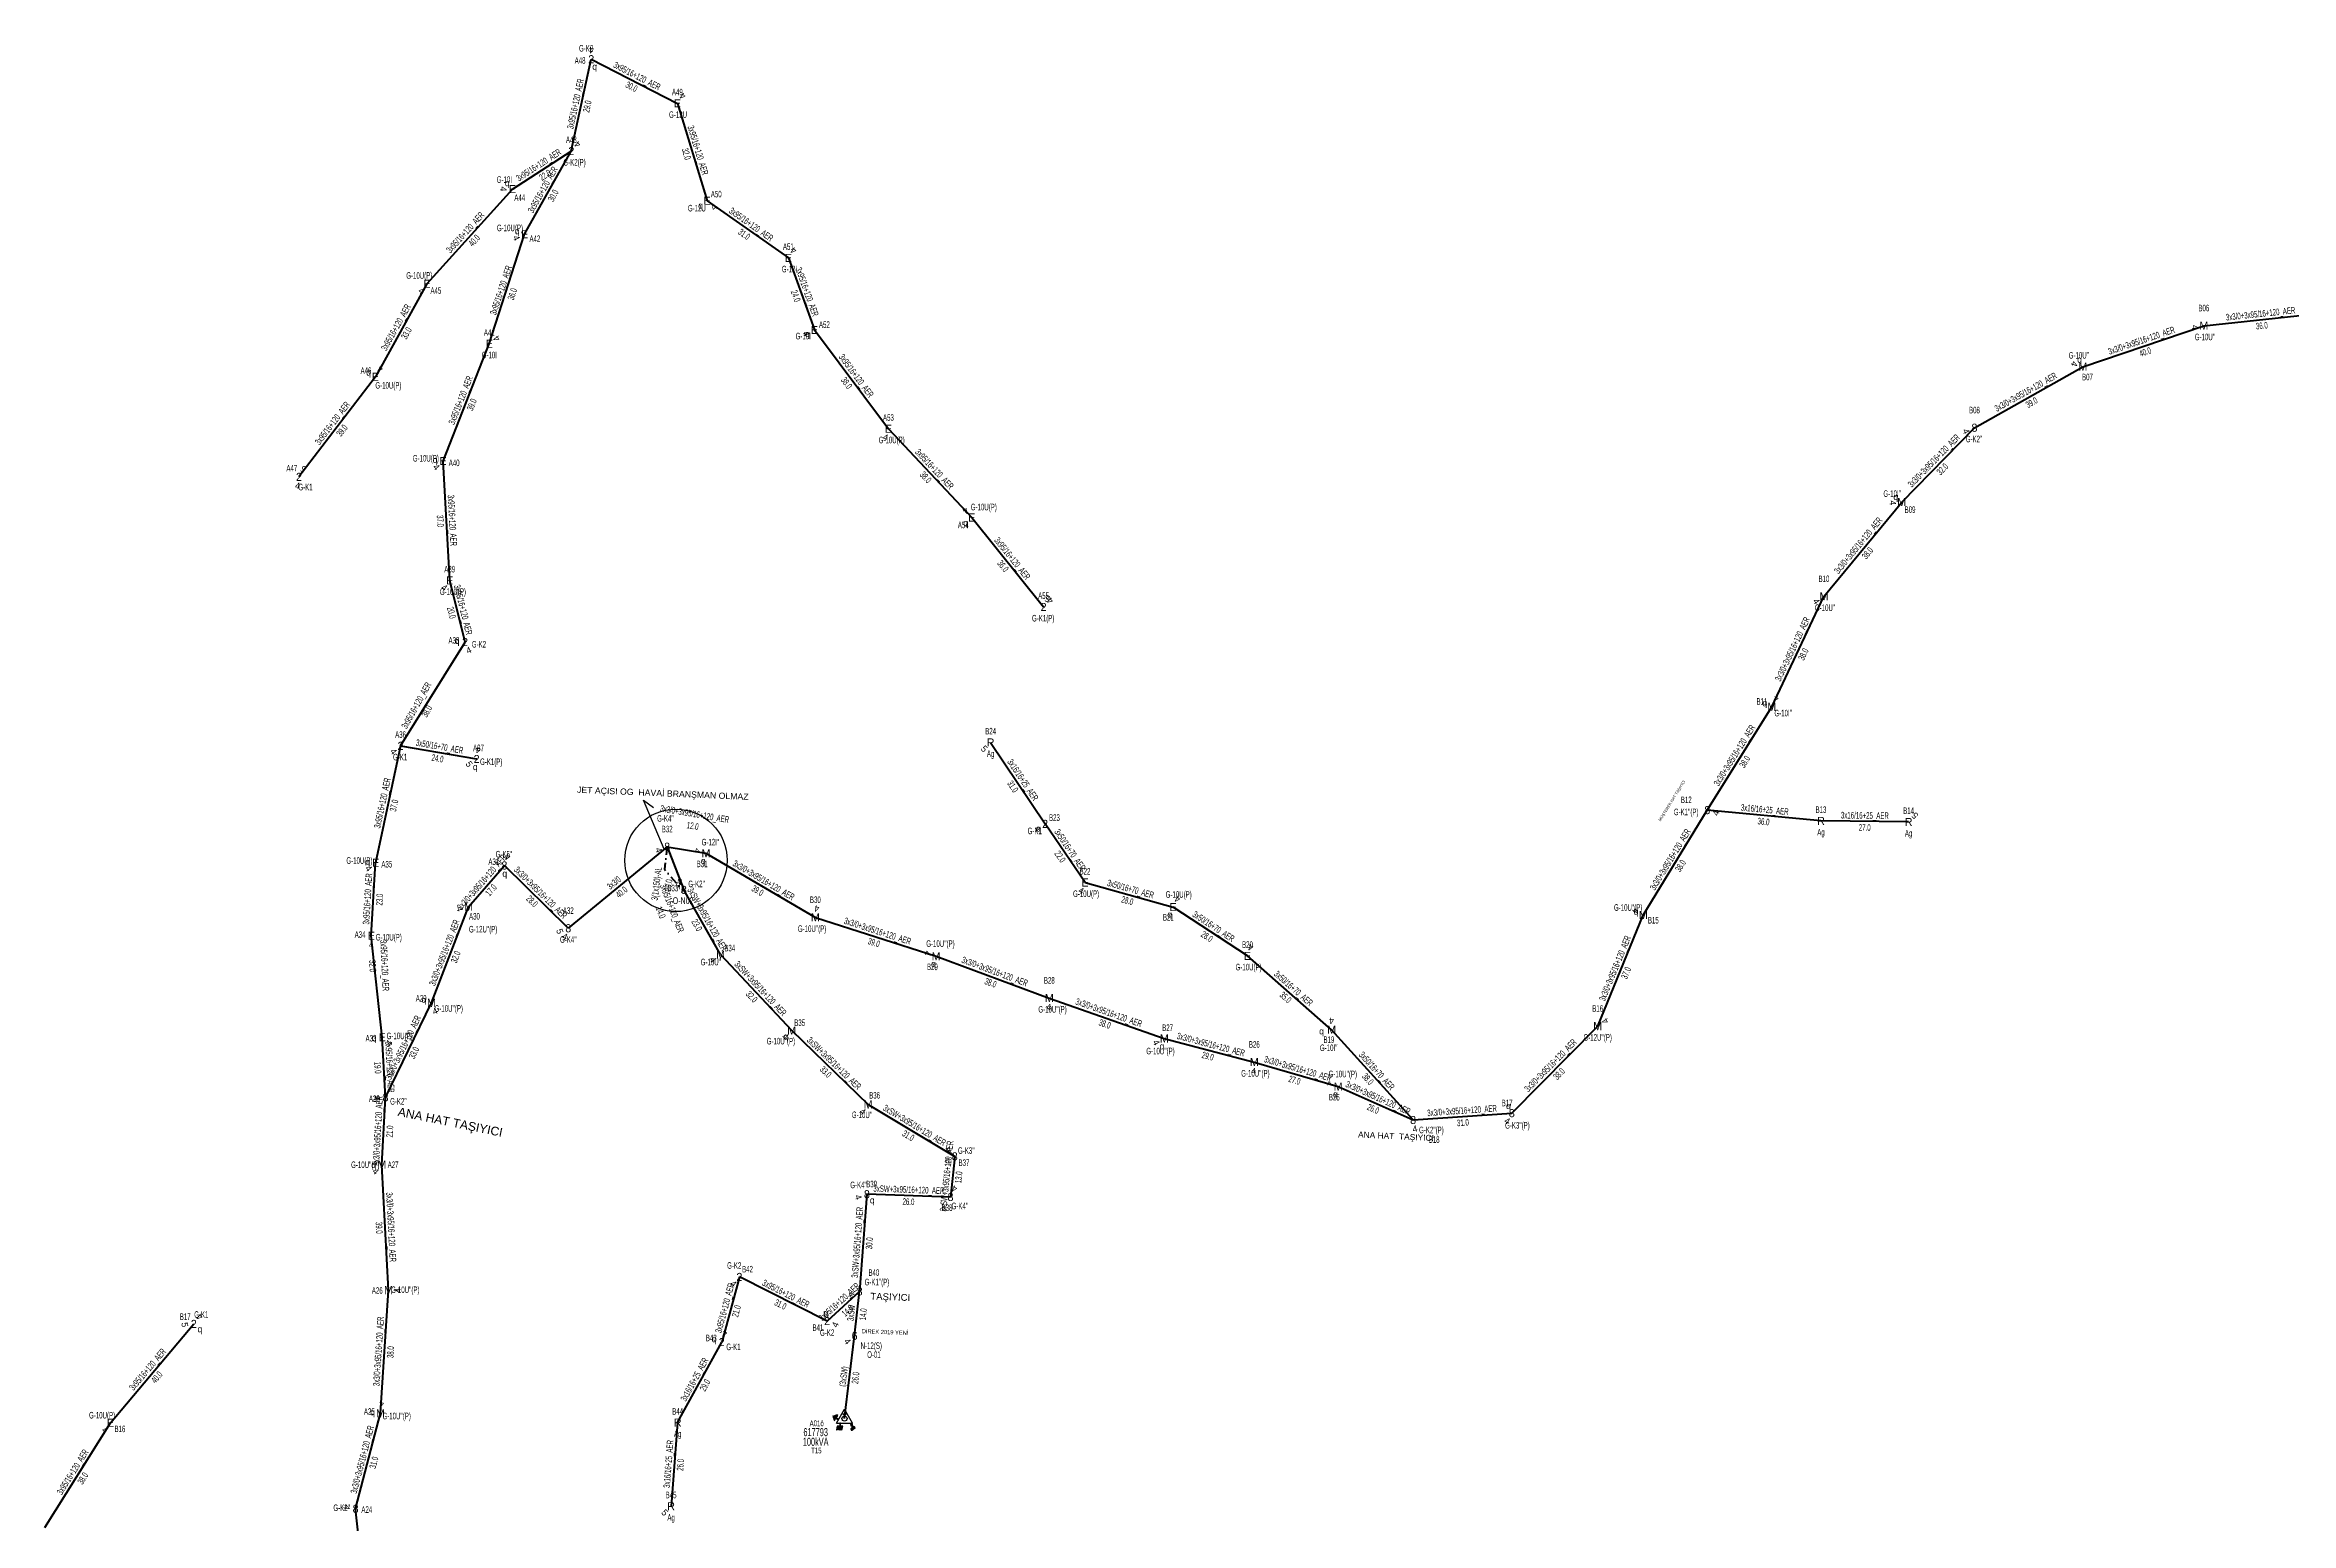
# Model space of a CAD drawing. Header units: millimetres. Extents: x 433713 to 438874, y 4028328 to 4034517.
# Drawn here: x 437471 to 438171, y 4033410 to 4033870 of the extents above; entities that cross this region are included whole.
import ezdxf
from ezdxf.enums import TextEntityAlignment as Align

# ---------------------------------------------------------------- set-up
doc = ezdxf.new("R2010")
doc.units = ezdxf.units.MM
doc.linetypes.add('DASHDOT', pattern=[5, 2.5, -1.25, 0, -1.25])
for name, color, linetype, lineweight in [('DIREK_AG_MEVCUT', 120, 'Continuous', 25), ('DIREK_AG_YENI', 108, 'Continuous', 25), ('DIREK_ENH_MEVCUT', 6, 'Continuous', 25), ('DIREK_OG_YENI', 10, 'Continuous', 25), ('HAT_AG_HAVAI_YENI', 3, 'Continuous', 50), ('HAT_OG_HAVAI_MEVCUT', 48, 'Continuous', 70), ('HAT_OG_HAVAI_YENI', 1, 'Continuous', 70), ('HAT_OG_YERALTI_YENI', 1, 'DASHDOT', 70), ('KULLANICI', 1, 'Continuous', 25), ('NODE_OG_MEVCUT', 5, 'Continuous', 25), ('TRAFO_MEVCUT', 5, 'Continuous', 30), ('TRAFO_TADILAT_BYSK', 5, 'Continuous', 30)]:
    doc.layers.add(name, color=color, linetype=linetype, lineweight=lineweight)
doc.styles.add('Direk', font='B_CAD')
doc.styles.get("Standard").update_dxf_attribs({"font": 'Arial'})

# ---------------------------------------------------------------- blocks, each defined once
blk = doc.blocks.new('MEV_DIREK_OZEL')
h = blk.add_hatch(color=32)
h.paths.add_polyline_path([(-2.12, 1), (-2.34, 1.12), (-3.29, -0.52), (-3.08, -0.65), (-2.65, 0.09), (-1.88, -0.36), (-1.78, -0.19), (-2.55, 0.26)])
h.paths.add_polyline_path([(-3.44, -0.15), (-3.31, -0.22), (-2.59, 1.01), (-2.72, 1.09)])
h.paths.add_polyline_path([(-3.52, 0.32), (-3.39, 0.24), (-3.03, 0.85), (-3.16, 0.92)])
h.paths.add_polyline_path([(-3.56, 0.84), (-3.64, 0.71), (-3.51, 0.63), (-3.43, 0.76)])
h.paths.add_polyline_path([(-1.49, -2.34), (-2.24, -2.34), (-2.5, -3.47), (-2.4, -3.47), (-2.19, -2.54), (-1.89, -2.54), (-2.1, -3.47), (-2, -3.47), (-1.79, -2.54), (-1.49, -2.54), (-1.7, -3.48), (-1.6, -3.48), (-1.39, -2.54), (-1.09, -2.54), (-1.3, -3.48), (-1.2, -3.48), (-0.99, -2.54), (-0.69, -2.55), (-0.9, -3.48), (-0.8, -3.48), (-0.54, -2.35), (-1.29, -2.34), (-1.29, -1.44), (-1.49, -1.44)])
at = {"layer": 'TRAFO_MEVCUT'}
for points in [[(2.4, -1.57), (2.17, -1.92), (2.12, -1.44), (1.99, -1.44), (2.06, -2.32), (2.29, -1.96), (2.35, -2.67), (2.14, -2.67), (2.44, -2.87), (2.45, -2.86), (2.69, -2.49), (2.49, -2.63)], [(2.4, -1.57), (2.17, -1.92), (2.12, -1.44), (1.99, -1.44), (2.06, -2.32), (2.29, -1.96), (2.35, -2.67), (2.14, -2.67), (2.44, -2.87), (2.02, -3.19), (2.24, -3.79), (2.3, -3.74), (2.13, -3.26), (2.3, -3.13), (2.48, -3.6), (2.54, -3.56), (2.36, -3.08), (2.54, -2.94), (2.72, -3.42), (2.78, -3.38), (2.6, -2.9), (2.78, -2.76), (2.95, -3.24), (3.01, -3.2), (2.84, -2.72), (3.01, -2.58), (3.19, -3.06), (3.25, -3.01), (3.03, -2.42), (2.45, -2.86), (2.69, -2.49), (2.49, -2.63)], [(3.01, -2.58), (3.19, -3.06), (3.25, -3.01), (3.03, -2.42), (2.45, -2.86), (2.69, -2.49), (2.49, -2.63), (2.4, -1.57), (2.17, -1.92), (2.12, -1.44), (1.99, -1.44), (2.06, -2.32), (2.29, -1.96), (2.35, -2.67), (2.14, -2.67), (2.44, -2.87), (2.02, -3.19), (2.24, -3.79), (2.3, -3.74), (2.13, -3.26), (2.3, -3.13), (2.48, -3.6), (2.54, -3.56), (2.36, -3.08), (2.54, -2.94), (2.72, -3.42), (2.78, -3.38), (2.6, -2.9), (2.78, -2.76), (2.95, -3.24), (3.01, -3.2), (2.84, -2.72)]]:
    blk.add_hatch(color=32, dxfattribs=at).paths.add_polyline_path(points)
at = {"layer": 'TRAFO_MEVCUT', "linetype": 'Continuous'}
for p, q in [((-2.5, -1.44), (0, 2.89)), ((2.5, -1.44), (0, 2.89)), ((-2.5, -1.44), (2.5, -1.44))]:
    blk.add_line(p, q, dxfattribs=at)
at = {"layer": 'TRAFO_MEVCUT', "color": 32, "flags": 128}
blk.add_lwpolyline([(1.99, -1.44), (2.12, -1.44), (2.17, -1.92), (2.4, -1.57), (2.49, -2.63), (2.69, -2.49), (2.45, -2.86), (3.03, -2.42), (3.25, -3.01), (3.19, -3.06), (3.01, -2.58), (2.84, -2.72), (3.01, -3.2), (2.95, -3.24), (2.78, -2.76), (2.6, -2.9), (2.78, -3.38), (2.72, -3.42), (2.54, -2.94), (2.36, -3.08), (2.54, -3.56), (2.48, -3.6), (2.3, -3.13), (2.13, -3.26), (2.3, -3.74), (2.24, -3.79), (2.02, -3.19), (2.44, -2.87), (2.14, -2.67), (2.35, -2.67), (2.29, -1.96), (2.06, -2.32), (1.99, -1.44)], dxfattribs=at)
at = {"layer": 'TRAFO_MEVCUT', "linetype": 'Continuous'}
for centre, radius in [((0, 0), 0.804), ((-0.34, 1.34), 0.12), ((0.34, 1.34), 0.12)]:
    blk.add_circle(centre, radius, dxfattribs=at)
at = {"layer": 'TRAFO_TADILAT_BYSK', "color": 32, "flags": 128}
for points in [[(-3.51, 0.63), (-3.43, 0.76), (-3.56, 0.84), (-3.64, 0.71), (-3.51, 0.63)], [(-3.39, 0.24), (-3.03, 0.85), (-3.16, 0.92), (-3.52, 0.32), (-3.39, 0.24)], [(-3.31, -0.22), (-2.59, 1.01), (-2.72, 1.09), (-3.44, -0.15), (-3.31, -0.22)], [(-1.78, -0.19), (-2.55, 0.26), (-2.12, 1), (-2.34, 1.12), (-3.29, -0.52), (-3.08, -0.65), (-2.65, 0.09), (-1.88, -0.36), (-1.78, -0.19)], [(-1.29, -1.44), (-1.49, -1.44), (-1.49, -2.34), (-2.24, -2.34), (-2.5, -3.47), (-2.4, -3.47), (-2.19, -2.54), (-1.89, -2.54), (-2.1, -3.47), (-2, -3.47), (-1.79, -2.54), (-1.49, -2.54), (-1.7, -3.48), (-1.6, -3.48), (-1.39, -2.54), (-1.09, -2.54), (-1.3, -3.48), (-1.2, -3.48), (-0.99, -2.54), (-0.69, -2.55), (-0.9, -3.48), (-0.8, -3.48), (-0.54, -2.35), (-1.29, -2.34), (-1.29, -1.44)]]:
    blk.add_lwpolyline(points, dxfattribs=at)

msp = doc.modelspace()

# ---------------------------------------------------------------- linework, layer by layer
at = {"layer": 'HAT_AG_HAVAI_YENI'}
for p, q in [((437635.283, 4033836.707), (437641.486843, 4033865.292462)), ((437641.486843, 4033865.292462), (437668.288, 4033851.546)), ((437668.288, 4033851.546), (437677.556, 4033821.238)), ((437616.959172, 4033824.867728), (437635.283, 4033836.707)), ((437620.737555, 4033810.792529), (437635.283, 4033836.707)), ((437616.959172, 4033824.867728), (437590.345, 4033795.391)), ((437677.556, 4033821.238), (437702.835, 4033803.45)), ((437609.750332, 4033776.711851), (437620.737555, 4033810.792529)), ((437702.835, 4033803.45), (437710.978451, 4033781.006966)), ((437590.345, 4033795.391), (437574.294, 4033766.432)), ((437595.355504, 4033740.209755), (437609.750332, 4033776.711851)), ((437710.978451, 4033781.006966), (437733.986, 4033750.26)), ((437574.294, 4033766.432), (437550.511, 4033735.285)), ((437733.986, 4033750.26), (437759.914, 4033722.634)), ((437597.424044, 4033703.052578), (437595.355504, 4033740.209755)), ((437759.914, 4033722.634), (437782.278, 4033694.789)), ((437602.201, 4033683.869), (437597.424044, 4033703.052578)), ((437582.137, 4033651.56), (437602.201, 4033683.869)), ((437582.137, 4033651.56), (437574.381618, 4033615.179794)), ((437582.137, 4033651.56), (437605.807, 4033647.473)), ((437765.789577, 4033652.623198), (437782.759, 4033627.262)), ((438024.2442, 4033628.179733), (437988.865, 4033631.543)), ((438051.519425, 4033627.858903), (438024.2442, 4033628.179733)), ((437795.17, 4033609.019), (437782.759, 4033627.262)), ((437573.019, 4033592.449), (437574.381618, 4033615.179794)), ((437665.116, 4033620.16), (437670.317115, 4033606.717203)), ((437795.17, 4033609.019), (437822.559, 4033601.377)), ((437845.742, 4033586.183), (437822.559, 4033601.377)), ((437576.425, 4033560.838), (437573.019, 4033592.449)), ((437871.932665, 4033563.169548), (437845.742, 4033586.183)), ((437577.452017, 4033542.122708), (437576.425, 4033560.838)), ((437897.284, 4033535.093), (437871.932665, 4033563.169548)), ((437687.585722, 4033486.24628), (437682.094, 4033465.952)), ((437714.885, 4033472.5), (437687.585722, 4033486.24628)), ((437725.016724, 4033481.729762), (437714.885, 4033472.5)), ((437491.843, 4033440.854), (437517.787, 4033471.63)), ((437668.381751, 4033440.906673), (437682.094, 4033465.952)), ((437471.44, 4033408.226), (437491.843, 4033440.854)), ((437668.381751, 4033440.906673), (437666.342694, 4033414.878716))]:
    msp.add_line(p, q, dxfattribs=at)
at = {"layer": 'HAT_OG_HAVAI_MEVCUT'}
msp.add_line((437720.308749, 4033442.15979), (437723.451, 4033467.924), dxfattribs=at)
at = {"layer": 'HAT_OG_HAVAI_YENI'}
for p, q in [((438105.755, 4033769.568), (438143.403, 4033782.336)), ((438143.403, 4033782.336), (438179.095, 4033786.083)), ((438072.009, 4033750.576), (438105.755, 4033769.568)), ((438049.365859, 4033727.421143), (438072.009, 4033750.576)), ((438025.174, 4033698.053), (438049.365859, 4033727.421143)), ((438008.929, 4033663.696), (438025.174, 4033698.053)), ((437988.865, 4033631.543), (438008.929, 4033663.696)), ((437968.932818, 4033598.856682), (437988.865, 4033631.543)), ((437603.279, 4033601.472), (437614.456957, 4033614.313017)), ((437634.337, 4033594.784), (437614.456957, 4033614.313017)), ((437665.116, 4033620.16), (437634.337, 4033594.784)), ((437665.116, 4033620.16), (437677.194, 4033618.105)), ((437677.194, 4033618.105), (437711.237514, 4033598.146342)), ((437591.757, 4033571.566), (437603.279, 4033601.472)), ((437681.729, 4033586.603), (437670.317115, 4033606.717203)), ((437711.237514, 4033598.146342), (437748.818, 4033586.078)), ((437954.751, 4033564.304), (437968.932818, 4033598.856682)), ((437681.729, 4033586.603), (437703.866, 4033562.922)), ((437748.818, 4033586.078), (437784.057, 4033573.049)), ((437784.057, 4033573.049), (437819.855, 4033560.463)), ((437577.452017, 4033542.122708), (437591.757, 4033571.566)), ((437703.866, 4033562.922), (437727.672, 4033539.916)), ((437819.855, 4033560.463), (437847.867, 4033553.117)), ((437928.014166, 4033537.220525), (437954.751, 4033564.304)), ((437847.867, 4033553.117), (437873.973, 4033545.482)), ((437873.973, 4033545.482), (437897.284, 4033535.093)), ((437576.313, 4033521.157), (437577.452017, 4033542.122708)), ((437727.672, 4033539.916), (437754.618, 4033523.778)), ((437897.284, 4033535.093), (437928.014166, 4033537.220525)), ((437754.618, 4033523.778), (437753.309, 4033511.117)), ((437578.381, 4033482.122), (437576.313, 4033521.157)), ((437727.277033, 4033511.986963), (437725.016724, 4033481.729762)), ((437753.309, 4033511.117), (437727.277033, 4033511.986963)), ((437575.871385, 4033443.788832), (437578.381, 4033482.122)), ((437723.451, 4033467.924), (437725.016724, 4033481.729762)), ((437568.134, 4033414.079), (437575.871385, 4033443.788832)), ((437572.192, 4033376.188), (437568.134, 4033414.079))]:
    msp.add_line(p, q, dxfattribs=at)
at = {"layer": 'HAT_OG_YERALTI_YENI', "flags": 128}
for points in [[(437665.116, 4033620.16), (437664.24597, 4033613.14226), (437670.076254, 4033606.433848)], [(437670.076254, 4033606.433848), (437670.317115, 4033606.717203)]]:
    msp.add_lwpolyline(points, dxfattribs=at)
at = {"layer": 'KULLANICI', "flags": 128}
msp.add_lwpolyline([(437664.19072, 4033619.418822), (437657.732169, 4033634.607061), (437660.854985, 4033632.335923)], dxfattribs=at)
at = {"layer": 'KULLANICI'}
msp.add_circle((437667.859688, 4033615.906419), 15.951442, dxfattribs=at)

# ---------------------------------------------------------------- block references
at = {"layer": 'TRAFO_MEVCUT'}
msp.add_blockref('MEV_DIREK_OZEL', (437720.308749, 4033442.15979), dxfattribs=at)

# ---------------------------------------------------------------- texts
at = {"layer": 'DIREK_AG_MEVCUT', "width": 0.53}
for s, p in [('B24', (437765.789577, 4033656.123198)), ('Ag', (437765.789577, 4033649.123198)), ('B44', (437668.381751, 4033444.406673)), ('Ag', (437668.381751, 4033437.406673)), ('B45', (437666.342694, 4033418.378716)), ('Ag', (437666.342694, 4033411.378716))]:
    msp.add_text(s, height=2.05, dxfattribs=at).set_placement(p, align=Align.MIDDLE_CENTER)
at = {"layer": 'DIREK_AG_MEVCUT', "color": 32, "style": 'Direk'}
for rotation, p in [(315.000001, (437763.809678, 4033650.643299)), (495.000001, (438053.499324, 4033629.838802)), (315.000001, (437664.362795, 4033412.898817))]:
    msp.add_text('5', height=2, rotation=rotation, dxfattribs=at).set_placement(p, align=Align.MIDDLE_CENTER)
at = {"layer": 'DIREK_AG_MEVCUT', "style": 'Direk'}
for p in [(437765.789577, 4033652.623198), (437668.381751, 4033440.906673), (437666.342694, 4033414.878716)]:
    msp.add_text('R', height=2.5, dxfattribs=at).set_placement(p, align=Align.MIDDLE_CENTER)
at = {"layer": 'DIREK_AG_MEVCUT', "linetype": 'ByBlock', "width": 0.53}
for s, p in [('B13', (438024.2442, 4033631.679733)), ('B14', (438051.519425, 4033631.358903)), ('Ag', (438024.2442, 4033624.679733)), ('Ag', (438051.519425, 4033624.358903))]:
    msp.add_text(s, height=2.05, dxfattribs=at).set_placement(p, align=Align.MIDDLE_CENTER)
at = {"layer": 'DIREK_AG_MEVCUT', "linetype": 'ByBlock', "style": 'Direk'}
for p in [(438024.2442, 4033628.179733), (438051.519425, 4033627.858903)]:
    msp.add_text('R', height=2.5, dxfattribs=at).set_placement(p, align=Align.MIDDLE_CENTER)
at = {"layer": 'DIREK_AG_YENI', "width": 0.53}
for s, p in [('A48', (437638.009535, 4033864.894559)), ('G-K2', (437639.884981, 4033868.681129)), ('A49', (437668.288, 4033855.046)), ('G-12U', (437668.498449, 4033848.046)), ('A43', (437635.283, 4033840.207)), ('G-K2(P)', (437636.294715, 4033833.207)), ('G-10I', (437614.447117, 4033827.81998)), ('A50', (437680.389884, 4033823.292045)), ('A44', (437619.227325, 4033822.202118)), ('G-12U', (437674.35765, 4033818.919784)), ('G-10U(P)', (437616.181911, 4033812.781594)), ('A42', (437623.945146, 4033809.392045)), ('A51', (437702.835, 4033806.95)), ('G-10U(P)', (437587.956727, 4033797.982389)), ('G-12I', (437703.17221, 4033799.95)), ('A45', (437593.128647, 4033793.269372)), ('A52', (437714.057942, 4033782.670316)), ('A41', (437609.750332, 4033780.211851)), ('G-10I', (437707.46858, 4033779.111152)), ('A46', (437571.364708, 4033768.347529)), ('G-10I', (437609.750332, 4033773.211851)), ('G-10U(P)', (437578.349955, 4033763.779721)), ('A53', (437733.986, 4033753.76)), ('G-10U(P)', (437734.997715, 4033746.76)), ('G-10U(P)', (437590.003953, 4033741.073437)), ('A40', (437598.810794, 4033739.652108)), ('A47', (437548.283495, 4033737.984671)), ('G-K1', (437552.542438, 4033732.107005)), ('G-10U(P)', (437763.665394, 4033725.892396)), ('A54', (437757.271595, 4033720.338853)), ('A39', (437597.424044, 4033706.552578)), ('G-10U(P)', (437598.435759, 4033699.552578)), ('A55', (437782.278, 4033698.289)), ('G-K1(P)', (437782.151239, 4033691.289)), ('A38', (437598.74341, 4033684.412207)), ('G-K2', (437606.537096, 4033683.187774)), ('A36', (437582.137, 4033655.06)), ('G-K1', (437582.010239, 4033648.06)), ('A37', (437606.402493, 4033650.921969)), ('G-K1(P)', (437610.353878, 4033646.607835)), ('B23', (437785.660376, 4033629.219553)), ('G-K1', (437779.526816, 4033625.081251)), ('G-10U(P)', (437569.334119, 4033615.865151)), ('A35', (437577.849793, 4033614.70888)), ('B22', (437795.17, 4033612.519)), ('G-10U(P)', (437795.50721, 4033605.519)), ('G-10U(P)', (437824.338144, 4033605.296317)), ('A34', (437569.537179, 4033592.805259)), ('G-10U(P)', (437578.476822, 4033591.994075)), ('B21', (437821.112283, 4033598.189993)), ('B20', (437845.742, 4033589.683)), ('G-10U(P)', (437846.07921, 4033582.683)), ('A33', (437572.936497, 4033560.554541)), ('G-10U(P)', (437581.846392, 4033561.278516)), ('G-K2', (437686.000946, 4033489.805742)), ('B42', (437690.121521, 4033488.658691)), ('B17', (437515.110961, 4033473.88584)), ('G-K1', (437520.116058, 4033474.543268)), ('B43', (437678.847057, 4033467.25866)), ('B41', (437712.036955, 4033470.465635)), ('G-K2', (437714.912879, 4033468.911315)), ('G-K1', (437685.755245, 4033464.478614)), ('G-10U(P)', (437489.233059, 4033443.204163)), ('B16', (437494.779002, 4033438.948772))]:
    msp.add_text(s, height=2.05, dxfattribs=at).set_placement(p, align=Align.MIDDLE_CENTER)
at = {"layer": 'DIREK_AG_YENI', "style": 'Direk'}
for s, p in [('2', (437641.486843, 4033865.292462)), ('E', (437668.288, 4033851.546)), ('2', (437635.283, 4033836.707)), ('E', (437616.959172, 4033824.867728)), ('E', (437677.556, 4033821.238)), ('E', (437620.737555, 4033810.792529)), ('E', (437702.835, 4033803.45)), ('E', (437590.345, 4033795.391)), ('E', (437710.978451, 4033781.006966)), ('E', (437609.750332, 4033776.711851)), ('E', (437574.294, 4033766.432)), ('E', (437733.986, 4033750.26)), ('E', (437595.355504, 4033740.209755)), ('2', (437550.511, 4033735.285)), ('E', (437759.914, 4033722.634)), ('E', (437597.424044, 4033703.052578)), ('2', (437782.278, 4033694.789)), ('2', (437602.201, 4033683.869)), ('2', (437582.137, 4033651.56)), ('2', (437605.807, 4033647.473)), ('2', (437782.759, 4033627.262)), ('E', (437574.381618, 4033615.179794)), ('E', (437795.17, 4033609.019)), ('E', (437822.559, 4033601.377)), ('E', (437573.019, 4033592.449)), ('E', (437845.742, 4033586.183)), ('E', (437576.425, 4033560.838)), ('2', (437687.585722, 4033486.24628)), ('2', (437517.787, 4033471.63)), ('2', (437682.094, 4033465.952)), ('2', (437714.885, 4033472.5)), ('E', (437491.843, 4033440.854))]:
    msp.add_text(s, height=2.5, dxfattribs=at).set_placement(p, align=Align.MIDDLE_CENTER)
at = {"layer": 'DIREK_AG_YENI', "color": 32, "style": 'Direk'}
for s, rotation, p in [('4', 539.073553, (437641.532116, 4033868.092096)), ('4', 503.501656, (437669.953439, 4033853.796847)), ('4', 496.938828, (437637.194781, 4033838.75275)), ('4', 269.157896, (437614.159474, 4033824.90888)), ('4', 405.40121, (437679.549714, 4033819.272014)), ('4', 294.272223, (437618.185067, 4033809.641527)), ('4', 504.971648, (437704.442149, 4033805.742831)), ('4', 321.833067, (437588.614727, 4033793.189602)), ('4', 486.065636, (437612.013692, 4033778.360244)), ('4', 294.159228, (437708.423698, 4033779.860999)), ('4', 508.910155, (437575.739868, 4033768.829804)), ('4', 341.464786, (437733.095915, 4033747.60524)), ('4', 351.056828, (437550.075727, 4033732.51904)), ('5', 150.291475, (437551.898646, 4033737.716962)), ('4', 312.009249, (437593.275, 4033738.335853)), ('4', 222.080491, (437758.037513, 4033724.712171)), ('4', 323.584683, (437595.761868, 4033700.799319)), ('5', 153.347925, (437783.534, 4033697.291491)), ('4', 493.9629, (437784.29341, 4033696.732739)), ('4', 384.615531, (437603.367276, 4033681.323455)), ('4', 308.983029, (437579.960469, 4033649.798548)), ('4', 529.715362, (437606.306908, 4033650.228012)), ('5', 304.471048, (437603.498646, 4033645.888229)), ('4', 303.897167, (437780.434888, 4033625.700429)), ('4', 309.41852, (437572.218539, 4033613.401849)), ('4', 334.865646, (437793.980722, 4033606.48412)), ('4', 511.172052, (437823.909107, 4033603.83)), ('4', 360.15379, (437573.026516, 4033589.64901)), ('4', 519.347291, (437846.729567, 4033588.803059)), ('4', 408.893186, (437578.534759, 4033558.997098)), ('4', 319.429093, (437685.764634, 4033484.119396)), ('4', 500.614376, (437519.563702, 4033473.7941)), ('5', 275.242128, (437514.998711, 4033471.374179)), ('4', 521.468468, (437682.983914, 4033468.606817)), ('4', 426.388941, (437717.450599, 4033471.378527)), ('4', 322.989704, (437490.157516, 4033438.618123))]:
    msp.add_text(s, height=2, rotation=rotation, dxfattribs=at).set_placement(p, align=Align.MIDDLE_CENTER)
at = {"layer": 'DIREK_AG_YENI', "color": 4, "style": 'Direk'}
for p in [(437642.555263, 4033863.032267), (437615.339062, 4033826.771736), (437675.531797, 4033819.770825), (437618.446418, 4033811.792875), (437708.778814, 4033779.818859), (437572.201649, 4033767.800235), (437592.887439, 4033740.608074), (437758.026568, 4033720.99461), (437599.731293, 4033684.257005), (437605.381648, 4033645.009451), (437780.686588, 4033625.863748), (437571.90435, 4033615.516161), (437821.525631, 4033599.100567), (437573.933212, 4033560.635529), (437714.545534, 4033474.976845), (437519.698457, 4033470.018686), (437679.774755, 4033466.885328)]:
    msp.add_text('q', height=2, dxfattribs=at).set_placement(p, align=Align.MIDDLE_CENTER)
at = {"layer": 'DIREK_ENH_MEVCUT', "style": 'Direk'}
msp.add_text('6', height=2.5, dxfattribs=at).set_placement((437723.451, 4033467.924), align=Align.MIDDLE_CENTER)
at = {"layer": 'DIREK_ENH_MEVCUT', "color": 32, "style": 'Direk'}
msp.add_text('4', height=2, rotation=308.288063, dxfattribs=at).set_placement((437721.253265, 4033466.189077), align=Align.MIDDLE_CENTER)
at = {"layer": 'DIREK_ENH_MEVCUT', "width": 0.53}
for s, p in [('N-12(S)', (437728.645513, 4033464.849838)), ('O-01', (437729.483712, 4033462.068308))]:
    msp.add_text(s, height=2.05, dxfattribs=at).set_placement(p, align=Align.MIDDLE_CENTER)
at = {"layer": 'DIREK_OG_YENI', "width": 0.53}
for s, p in [('B06', (438143.403, 4033787.836)), ("G-10U''", (438143.74021, 4033778.836)), ("G-10U''", (438104.504756, 4033773.124713)), ('B07', (438107.181505, 4033766.371896)), ('B08', (438072.009, 4033756.076)), ("G-K2''", (438071.882239, 4033747.076)), ("G-10I''", (438046.411862, 4033730.073499)), ('B09', (438051.970123, 4033725.082809)), ('B10', (438025.174, 4033703.553)), ("G-10U''", (438025.51121, 4033694.553)), ('B11', (438005.857098, 4033665.373325)), ("G-10I''", (438012.487512, 4033661.752975)), ('B12', (437982.313639, 4033634.750024)), ("G-K4''", (437664.570053, 4033628.959393)), ("G-K1''(P)", (437982.286425, 4033630.991113)), ('B32', (437665.116, 4033625.66)), ("G-12I''", (437678.587733, 4033621.582387)), ('A31', (437611.155715, 4033615.475688)), ("G-K5''", (437614.31954, 4033617.83324)), ('B31', (437675.995838, 4033614.816473)), ('B33', (437666.866199, 4033607.301307)), ("G-K2''", (437674.270994, 4033608.591264)), ('A32', (437634.337, 4033600.284)), ('B30', (437711.237514, 4033603.646342)), ("G-10U''(P)", (437964.226812, 4033601.238506)), ('A30', (437605.135529, 4033598.504964)), ("G-12U''(P)", (437607.840223, 4033594.486645)), ("G-10U''(P)", (437710.225799, 4033594.646342)), ('B15', (437972.055626, 4033597.276153)), ("G-K4''", (437634.337, 4033591.284)), ('B34', (437684.597541, 4033588.608361)), ("G-10U''(P)", (437750.172027, 4033589.999865)), ("G-10U''", (437678.708881, 4033584.255933)), ('B29', (437747.675782, 4033582.769626)), ('B28', (437784.057, 4033578.549)), ('A29', (437588.547085, 4033572.961151)), ("G-10U''(P)", (437597.130787, 4033569.816642)), ('B35', (437706.361316, 4033565.376261)), ("G-10U''(P)", (437785.068715, 4033569.549)), ('B16', (437954.751, 4033569.804)), ("G-10U''(P)", (437700.531214, 4033559.642081)), ('B27', (437820.880213, 4033563.809481)), ('B26', (437847.867, 4033558.617)), ("G-10I''", (437871.022803, 4033557.575652)), ('B19', (437871.071806, 4033560.104637)), ("G-12U''(P)", (437954.751, 4033560.804)), ("G-10U''(P)", (437818.65915, 4033556.559529)), ("G-10U''(P)", (437848.20421, 4033549.617)), ("G-10U''(P)", (437875.415601, 4033549.410995)), ('A28', (437573.971012, 4033541.758557)), ("G-K2''", (437581.462869, 4033540.891317)), ("G-10U''", (437725.755796, 4033536.710303)), ('B36', (437729.684765, 4033542.779351)), ('B25', (437872.766657, 4033542.196466)), ('B17', (437926.55359, 4033540.401204)), ("G-K2''(P)", (437902.986137, 4033532.002546)), ('B18', (437903.836732, 4033528.999705)), ("G-K3''(P)", (437929.754598, 4033533.43041)), ("G-K3''", (437758.217346, 4033525.579619)), ("G-10U''(P)", (437571.161459, 4033521.160466)), ('A27', (437579.812999, 4033521.154645)), ('B39', (437728.756397, 4033515.158947)), ('B37', (437757.497017, 4033521.787709)), ("G-K4''", (437724.677363, 4033514.883646)), ("G-K4''", (437756.209724, 4033508.32733)), ('B38', (437752.234905, 4033507.785886)), ('B40', (437729.455506, 4033487.607574)), ('A26', (437574.882513, 4033482.019113)), ("G-10U''(P)", (437583.618244, 4033482.246269)), ("G-K1''(P)", (437730.410597, 4033484.65016)), ('A25', (437572.417627, 4033444.355894)), ("G-10U''(P)", (437580.933333, 4033442.957725)), ("G-K2''", (437563.792588, 4033414.385182)), ('A24', (437571.624801, 4033413.825404))]:
    msp.add_text(s, height=2.05, dxfattribs=at).set_placement(p, align=Align.MIDDLE_CENTER)
at = {"layer": 'DIREK_OG_YENI', "color": 32, "style": 'Direk'}
for s, rotation, p in [('4', 279.366967, (438140.640335, 4033781.88028)), ('4', 251.711472, (438103.096433, 4033770.446647)), ('4', 292.82008, (438069.428164, 4033749.490052)), ('4', 274.299963, (438046.57374, 4033727.211205)), ('4', 302.34692, (438022.808493, 4033696.554876)), ('4', 513.02917, (438010.198903, 4033666.191465)), ('4', 431.597334, (437991.521812, 4033630.659059)), ('4', 518.872914, (437615.466183, 4033616.92481)), ('4', 291.527225, (437662.511319, 4033619.132559)), ('4', 254.251536, (437674.499105, 4033618.864961)), ('4', 203.255922, (437669.211566, 4033609.289704)), ('4', 283.94522, (437600.561526, 4033600.797217)), ('4', 531.098227, (437711.670789, 4033600.912616)), ('4', 240.890002, (437966.486493, 4033600.218848)), ('5', 289.75208, (437631.701741, 4033593.837738)), ('4', 337.755168, (437633.277018, 4033592.192391)), ('4', 251.574593, (437746.161539, 4033586.962995)), ('4', 303.710478, (437679.399813, 4033585.04901)), ('4', 383.02768, (437592.852292, 4033568.989115)), ('4', 357.91578, (437783.955168, 4033570.250852)), ('4', 540.387304, (437871.913738, 4033565.969484)), ('4', 483.842387, (437957.076604, 4033565.863349)), ('4', 313.797354, (437701.844982, 4033560.984092)), ('4', 296.798205, (437817.35572, 4033559.200621)), ('4', 355.4043, (437847.642652, 4033550.326002)), ('4', 251.768109, (437871.313565, 4033546.358018)), ('4', 274.556528, (437574.660866, 4033541.900269)), ('4', 322.555109, (437725.969605, 4033537.692972)), ('4', 371.529801, (437897.843657, 4033532.349502)), ('4', 329.312562, (437926.585174, 4033534.812626)), ('4', 222.836187, (437752.714267, 4033525.831242)), ('4', 316.497018, (437574.385501, 4033519.126052)), ('4', 288.817304, (437724.626688, 4033511.083818)), ('4', 515.107653, (437754.487561, 4033513.656881)), ('4', 448.806766, (437581.180393, 4033482.063692)), ('4', 289.030272, (437722.369754, 4033480.816772)), ('4', 533.465121, (437576.190047, 4033446.570639)), ('4', 260.684229, (437565.370929, 4033414.532251))]:
    msp.add_text(s, height=2, rotation=rotation, dxfattribs=at).set_placement(p, align=Align.MIDDLE_CENTER)
at = {"layer": 'DIREK_OG_YENI', "style": 'Direk'}
for s, p in [('M', (438143.403, 4033782.336)), ('M', (438105.755, 4033769.568)), ('8', (438072.009, 4033750.576)), ('M', (438049.365859, 4033727.421143)), ('M', (438025.174, 4033698.053)), ('M', (438008.929, 4033663.696)), ('8', (437988.865, 4033631.543)), ('8', (437665.116, 4033620.16)), ('8', (437614.456957, 4033614.313017)), ('M', (437677.194, 4033618.105)), ('8', (437670.317115, 4033606.717203)), ('M', (437603.279, 4033601.472)), ('M', (437968.932818, 4033598.856682)), ('8', (437634.337, 4033594.784)), ('M', (437711.237514, 4033598.146342)), ('M', (437681.729, 4033586.603)), ('M', (437748.818, 4033586.078)), ('M', (437591.757, 4033571.566)), ('M', (437784.057, 4033573.049)), ('M', (437954.751, 4033564.304)), ('M', (437703.866, 4033562.922)), ('M', (437819.855, 4033560.463)), ('M', (437871.932665, 4033563.169548)), ('M', (437847.867, 4033553.117)), ('M', (437873.973, 4033545.482)), ('8', (437577.452017, 4033542.122708)), ('M', (437727.672, 4033539.916)), ('8', (437928.014166, 4033537.220525)), ('8', (437897.284, 4033535.093)), ('8', (437754.618, 4033523.778)), ('M', (437576.313, 4033521.157)), ('8', (437727.277033, 4033511.986963)), ('8', (437753.309, 4033511.117)), ('M', (437578.381, 4033482.122)), ('8', (437725.016724, 4033481.729762)), ('M', (437575.871385, 4033443.788832)), ('8', (437568.134, 4033414.079))]:
    msp.add_text(s, height=2.5, dxfattribs=at).set_placement(p, align=Align.MIDDLE_CENTER)
at = {"layer": 'DIREK_OG_YENI', "color": 4, "style": 'Direk'}
for p in [(438104.736068, 4033771.850932), (438047.505671, 4033729.091383), (438006.734784, 4033664.894089), (437676.33817, 4033615.756052), (437614.554474, 4033611.81492), (437668.549348, 4033608.48497), (437966.702241, 4033599.985631), (437748.00213, 4033583.714876), (437589.464204, 4033572.562537), (437702.083631, 4033561.168956), (437819.122705, 4033558.072656), (437868.782702, 4033562.7366), (437873.111326, 4033543.13519), (437926.970897, 4033539.492439), (437752.382416, 4033522.658999), (437573.813001, 4033521.158682), (437728.946837, 4033510.126384), (437573.404415, 4033444.193876)]:
    msp.add_text('q', height=2, dxfattribs=at).set_placement(p, align=Align.MIDDLE_CENTER)
at = {"layer": 'HAT_AG_HAVAI_YENI', "lineweight": 30, "width": 0.53}
for s, rotation, p in [('3x95/16+120_AER', 332.846177, (437655.275413, 4033859.175429, 218834.144067)), ('3x95/16+120_AER', 77.755108, (437637.554259, 4033851.180008, 218820.743422)), ('3x95/16+120_AER', 287.003203, (437673.734912, 4033836.640443, 218838.778)), ('3x95/16+120_AER', 32.867045, (437625.659798, 4033831.501307, 218817.6415)), ('3x95/16+120_AER', 60.695086, (437627.269054, 4033824.165803)), ('3x95/16+120_AER', 324.867211, (437690.684652, 4033813.039147, 218851.4175)), ('3x95/16+120_AER', 407.921512, (437603.021192, 4033810.69899, 218795.1725)), ('3x95/16+120_AER', 71.445927, (437614.337346, 4033793.049395, 218810.268)), ('3x95/16+120_AER', 289.942555, (437707.70598, 4033792.518231)), ('3x95/16+120_AER', 421.00187, (437581.57606, 4033781.323564, 218787.147)), ('3x95/16+120_AER', 306.807025, (437723.162785, 4033766.142736)), ('3x95/16+120_AER', 68.477896, (437601.762183, 4033758.772634, 218804.875166)), ('3x95/16+120_AER', 412.635004, (437561.726819, 4033751.374564, 218775.255387)), ('3x95/16+120_AER', 313.183389, (437747.569696, 4033737.028506, 218879.956904)), ('3x95/16+120_AER', 273.186367, (437597.238459, 4033721.678413, 218797.677752)), ('3x95/16+120_AER', 308.770204, (437771.758633, 4033709.243351)), ('3x95/16+120_AER', 283.982996, (437600.637334, 4033693.666178, 218798.712022)), ('3x95/16+120_AER', 60.811372, (437587.919029, 4033663.652938, 218797.5925)), ('3x50/16+70_AER', 350.203988, (437594.116883, 4033650.353992)), ('3x16/16+25_AER', 303.786865, (437774.980733, 4033640.415288)), ('3x95/16+120_AER', 437.965706, (437577.428085, 4033633.547024)), ('3x16/16+25_AER', 354.568948, (438006.635031, 4033630.707752)), ('3x16/16+25_AER', 359.326079, (438037.89181, 4033628.869259)), ('3x50/16+70_AER', 304.228915, (437789.667206, 4033618.618472)), ('3x95/16+120_AER', 86.569458, (437572.851832, 4033603.86526)), ('3x95/16+120_AER', 291.151813, (437665.670368, 4033600.686269)), ('3x50/16+70_AER', 344.40915, (437809.092863, 4033606.01651)), ('3x50/16+70_AER', 326.761331, (437834.616489, 4033594.4909)), ('3x95/16+120_AER', 272.787219, (437576.189711, 4033583.150946, 218787.128216)), ('3x50/16+70_AER', 318.69458, (437859.398394, 4033575.314795)), ('3x95/16+120_AER', 273.141001, (437577.787231, 4033551.526929, 218788.2125)), ('3x50/16+70_AER', 312.080026, (437885.239211, 4033549.700917)), ('3x95/16+120_AER', 434.856943, (437684.019176, 4033476.321294)), ('3x95/16+120_AER', 333.272523, (437701.617895, 4033480.132081, 218843.792861)), ('3x95/16+120_AER', 402.335676, (437719.378658, 4033477.742969, 218857.442748)), ('3x95/16+120_AER', 49.869877, (437504.165001, 4033456.790041, 218758.893396)), ('3x16/16+25_AER', 421.300327, (437674.492098, 4033453.83763)), ('3x16/16+25_AER', 445.52054, (437666.514819, 4033427.959081)), ('3x95/16+120_AER', 57.98136, (437480.920806, 4033424.990666, 218745.9215))]:
    msp.add_text(s, height=2.05, rotation=rotation, dxfattribs=at).set_placement(p, align=Align.CENTER)
for s, rotation, p in [('29.0', 77.755108, (437639.215584, 4033850.819454, 218820.743422)), ('30.0', 332.846177, (437654.499565, 4033857.662796, 218834.144067)), ('22.0', 32.867045, (437626.582374, 4033830.073422, 218817.6415)), ('32.0', 287.003203, (437672.109222, 4033836.14332, 218838.778)), ('30.0', 60.695086, (437628.751501, 4033823.333726)), ('40.0', 407.921512, (437604.282979, 4033809.559738, 218795.1725)), ('31.0', 324.867211, (437689.706348, 4033811.648853, 218851.4175)), ('36.0', 71.445927, (437615.948986, 4033792.508456, 218810.268)), ('24.0', 289.942555, (437706.10792, 4033791.938398)), ('33.0', 421.00187, (437583.06294, 4033780.499436, 218787.147)), ('38.0', 306.807025, (437721.801666, 4033765.124229)), ('39.0', 68.477896, (437603.343652, 4033758.148972, 218804.875166)), ('39.0', 412.635004, (437563.077955, 4033750.34285, 218775.255387)), ('38.0', 313.183389, (437746.330112, 4033735.865136, 218879.956904)), ('37.0', 273.186367, (437595.541088, 4033721.58392, 218797.677752)), ('36.0', 308.770204, (437770.433204, 4033708.178814)), ('20.0', 283.982996, (437598.987709, 4033693.2554, 218798.712022)), ('38.0', 60.811372, (437589.403161, 4033662.823871, 218797.5925)), ('24.0', 350.203988, (437593.827643, 4033648.678779)), ('31.0', 303.786865, (437773.567843, 4033639.469909)), ('37.0', 437.965706, (437579.090724, 4033633.192579)), ('36.0', 354.568948, (438006.47413, 4033629.015383)), ('27.0', 359.326079, (438037.871815, 4033627.169377)), ('22.0', 304.228915, (437788.261651, 4033617.662221)), ('23.0', 86.569458, (437574.548786, 4033603.763534)), ('14.0', 291.151813, (437664.084901, 4033600.072841)), ('28.0', 344.40915, (437808.63596, 4033604.37906)), ('28.0', 326.761331, (437833.684672, 4033593.06903)), ('32.0', 272.787219, (437574.491722, 4033583.068281, 218787.128216)), ('35.0', 318.69458, (437858.276271, 4033574.037753)), ('19.0', 273.141001, (437576.089785, 4033551.43378, 218788.2125)), ('38.0', 312.080026, (437883.977454, 4033548.561631)), ('21.0', 434.856943, (437685.660146, 4033475.877203)), ('31.0', 333.272523, (437700.853324, 4033478.613716, 218843.792861)), ('14.0', 402.335676, (437720.523562, 4033476.486309, 218857.442748)), ('40.0', 49.869877, (437505.464791, 4033455.694347, 218758.893396)), ('29.0', 421.300327, (437675.983252, 4033453.021259)), ('38.0', 57.98136, (437482.362194, 4033424.089334, 218745.9215)), ('26.0', 445.52054, (437668.209626, 4033427.826308))]:
    msp.add_text(s, height=2.05, rotation=rotation, dxfattribs=at).set_placement(p, align=Align.TOP_CENTER)
at = {"layer": 'HAT_OG_HAVAI_MEVCUT', "lineweight": 30, "width": 0.53}
msp.add_text('(3xSW)', height=2.05, rotation=83.046441, dxfattribs=at).set_placement((437721.036126, 4033455.1448), align=Align.CENTER)
msp.add_text('26.0', height=2.05, rotation=83.046441, dxfattribs=at).set_placement((437722.723622, 4033454.93899), align=Align.TOP_CENTER)
at = {"layer": 'HAT_OG_HAVAI_YENI', "lineweight": 30, "width": 0.53}
for s, rotation, p in [('3x3/0+3x95/16+120_AER', 5.993153, (438161.1604, 4033785.054836, 219089.5475)), ('3x3/0+3x95/16+120_AER', 18.73328, (438124.306209, 4033776.757139, 219071.701648)), ('3x3/0+3x95/16+120_AER', 29.371629, (438088.465284, 4033760.812717, 219052.87755)), ('3x3/0+3x95/16+120_AER', 45.639301, (438060.079855, 4033739.592661, 219036.004635)), ('3x3/0+3x95/16+120_AER', 50.520415, (438036.61378, 4033713.277291)), ('3x3/0+3x95/16+120_AER', 64.693771, (438016.282993, 4033681.237624)), ('3x3/0+3x95/16+120_AER', 58.03516, (437998.175883, 4033648.069489, 219004.4645)), ('3x3/0+3x95/16+120_AER', 350.345552, (437673.522898, 4033629.335319, 218838.596757)), ('3x3/0+3x95/16+120_AER', 58.625078, (437978.173197, 4033615.642382, 218994.4325)), ('3x3/0+3x95/16+120_AER', 48.960807, (437608.226857, 4033608.450598)), ('3x3/0+3x95/16+120_AER', 329.618636, (437694.645404, 4033608.858925, 218855.618757)), ('3x3/0+3x95/16+120_AER', 315.510177, (437624.992768, 4033605.154702)), ('3x3/0', 39.504773, (437649.185903, 4033608.12766)), ('3xSW+3x95/16+120_AER', 299.568244, (437676.762352, 4033597.079409)), ('3x3/0+3x95/16+120_AER', 68.928307, (437596.724881, 4033586.824141, 218801.639724)), ('3x3/0+3x95/16+120_AER', 342.196451, (437730.287648, 4033592.921465, 218874.409)), ('3x3/0+3x95/16+120_AER', 67.684771, (437961.055566, 4033581.903088, 218984.466409)), ('3xSW+3x95/16+120_AER', 313.07029, (437693.41843, 4033575.342827, 218851.933)), ('3x3/0+3x95/16+120_AER', 339.708449, (437766.73203, 4033580.360848, 218892.028488)), ('3x3/0+3x95/16+120_AER', 340.629161, (437802.237803, 4033567.557932)), ('3x3/0+3x95/16+120_AER', 64.087462, (437583.839784, 4033557.215559, 218795.878318)), ('3xSW+3x95/16+120_AER', 315.979227, (437716.359728, 4033552.030243, 218863.836047)), ('3x3/0+3x95/16+120_AER', 345.305497, (437834.076376, 4033557.612324, 218923.933386)), ('3x3/0+3x95/16+120_AER', 45.368422, (437940.777866, 4033551.359322)), ('3x3/0+3x95/16+120_AER', 343.697004, (437861.15844, 4033550.115253, 218936.986445)), ('3x3/0+3x95/16+120_AER', 335.980599, (437885.974583, 4033541.063922, 218948.642149)), ('3x3/0+3x95/16+120_AER', 86.890315, (437576.03376, 4033531.685965, 218788.726008)), ('3xSW+3x95/16+120_AER', 329.082399, (437741.581781, 4033532.57624, 218877.309)), ('3x3/0+3x95/16+120_AER', 3.959813, (437912.590534, 4033537.004904)), ('3xSW+3x95/16+120_AER', 444.097557, (437753.118334, 4033517.535307, 218876.654683)), ('3x3/0+3x95/16+120_AER', 273.032586, (437578.19581, 4033501.684468, 218788.1565)), ('3xSW+3x95/16+120_AER', 358.085944, (437740.321407, 4033512.401507, 218863.638517)), ('3xSW+3x95/16+120_AER', 445.727757, (437725.29924, 4033496.921684, 218862.508362)), ('3xSW', 83.529681, (437723.389276, 4033474.922666, 218862.508362)), ('3x3/0+3x95/16+120_AER', 86.254276, (437576.278008, 4033463.010945, 218789.1905)), ('3x3/0+3x95/16+120_AER', 75.402613, (437571.18013, 4033429.148137, 218787.935692))]:
    msp.add_text(s, height=2.05, rotation=rotation, dxfattribs=at).set_placement(p, align=Align.CENTER)
for s, rotation, p in [('36.0', 5.993153, (438161.337896, 4033783.364127, 219089.5475)), ('40.0', 18.73328, (438124.852187, 4033775.147198, 219071.701648)), ('39.0', 29.371629, (438089.299087, 4033759.331241, 219052.87755)), ('32.0', 45.639301, (438061.295274, 4033738.404067, 219036.004635)), ('38.0', 50.520415, (438037.925927, 4033712.196426)), ('38.0', 64.693771, (438017.819855, 4033680.510949)), ('38.0', 58.03516, (437999.618117, 4033647.169511, 219004.4645)), ('12.0', 350.345552, (437673.237798, 4033627.659396, 218838.596757)), ('38.0', 58.625078, (437979.624621, 4033614.7573, 218994.4325)), ('17.0', 48.960807, (437609.5091, 4033607.33442)), ('40.0', 39.504773, (437650.267345, 4033606.815989)), ('39.0', 329.618636, (437693.785624, 4033607.392372, 218855.618757)), ('28.0', 315.510177, (437623.801438, 4033603.941965)), ('23.0', 299.568244, (437675.283745, 4033596.240527)), ('32.0', 68.928307, (437598.311204, 4033586.21293, 218801.639724)), ('39.0', 342.196451, (437729.767866, 4033591.302877, 218874.409)), ('38.0', 339.708449, (437766.142474, 4033578.76635, 218892.028488)), ('37.0', 67.684771, (437962.628251, 4033581.257594, 218984.466409)), ('32.0', 313.07029, (437692.176552, 4033574.181906, 218851.933)), ('38.0', 340.629161, (437801.673945, 4033565.954166)), ('33.0', 64.087462, (437585.36887, 4033556.472662, 218795.878318)), ('33.0', 315.979227, (437715.178365, 4033550.807794, 218863.836047)), ('29.0', 345.305497, (437833.645145, 4033555.967928, 218923.933386)), ('38.0', 45.368422, (437941.987652, 4033550.164994)), ('27.0', 343.697004, (437860.681222, 4033548.483609, 218936.986445)), ('26.0', 335.980599, (437885.282605, 4033539.511129, 218948.642149)), ('21.0', 86.890315, (437577.731257, 4033531.593744, 218788.726008)), ('31.0', 329.082399, (437740.708313, 4033531.117797, 218877.309)), ('31.0', 3.959813, (437912.70793, 4033535.308963)), ('13.0', 444.097557, (437754.809321, 4033517.360488, 218876.654683)), ('26.0', 358.085944, (437740.264626, 4033510.702456, 218863.638517)), ('39.0', 273.032586, (437576.49819, 4033501.594532, 218788.1565)), ('30.0', 445.727757, (437726.994517, 4033496.795041, 218862.508362)), ('14.0', 83.529681, (437725.078448, 4033474.731096, 218862.508362)), ('38.0', 86.254276, (437577.974377, 4033462.899886, 218789.1905)), ('31.0', 75.402613, (437572.825255, 4033428.719694, 218787.935692))]:
    msp.add_text(s, height=2.05, rotation=rotation, dxfattribs=at).set_placement(p, align=Align.TOP_CENTER)
at = {"layer": 'HAT_OG_YERALTI_YENI', "lineweight": 30, "width": 0.53}
msp.add_text('3(1x150)-AL', height=2.05, rotation=442.93277, dxfattribs=at).set_placement((437662.800144, 4033608.511913), align=Align.CENTER)
msp.add_text('29.0', height=2.05, rotation=442.93277, dxfattribs=at).set_placement((437664.487228, 4033608.302755), align=Align.TOP_CENTER)
at = {"layer": 'KULLANICI'}
msp.add_text('JET AÇISI OG  HAVAİ BRANŞMAN OLMAZ', height=1.939739, rotation=357.6141, dxfattribs=at).set_placement((437663.800065, 4033637.77323), align=Align.TOP_CENTER)
for s, height, rotation, p in [('MÜŞTEREK HAT TAŞIYICI', 0.853224, 58.2405, (437977.82176, 4033634.444722)), ('ANA HAT TAŞIYICI', 2.7026, 348.5305, (437597.616524, 4033534.475518)), ('DİREK 2019 YENİ', 1.271, 357.7543, (437732.94274, 4033469.094429))]:
    msp.add_text(s, height=height, rotation=rotation, dxfattribs=at).set_placement(p, align=Align.MIDDLE_CENTER)
for s, height, rotation, p in [('ANA HAT  TAŞIYICI', 1.8683, 357.2844, (437880.109627, 4033529.653799)), ('TAŞIYICI', 2.1296, 357.9441, (437728.336645, 4033479.195417))]:
    msp.add_text(s, height=height, rotation=rotation, dxfattribs=at).set_placement(p)
at = {"layer": 'NODE_OG_MEVCUT', "style": 'Direk'}
msp.add_text('A', height=1.4, dxfattribs=at).set_placement((437670.076254, 4033606.433848), align=Align.MIDDLE_CENTER)
at = {"layer": 'NODE_OG_MEVCUT', "width": 0.6}
msp.add_text('O-N02', height=2.1, dxfattribs=at).set_placement((437670.076254, 4033604.433848), align=Align.TOP_CENTER)
at = {"layer": 'TRAFO_MEVCUT', "width": 0.6}
for s, height, p in [('617793', 2.5, (437711.342404, 4033436.680568)), ('A01ö', 1.8, (437711.657593, 4033439.780363)), ('100kVA', 2.5, (437711.342404, 4033433.680568))]:
    msp.add_text(s, height=height, dxfattribs=at).set_placement(p, align=Align.CENTER)
msp.add_text('T15', height=1.8, dxfattribs=at).set_placement((437711.531605, 4033433.120281), align=Align.TOP_CENTER)

doc.saveas('drawing.dxf')
